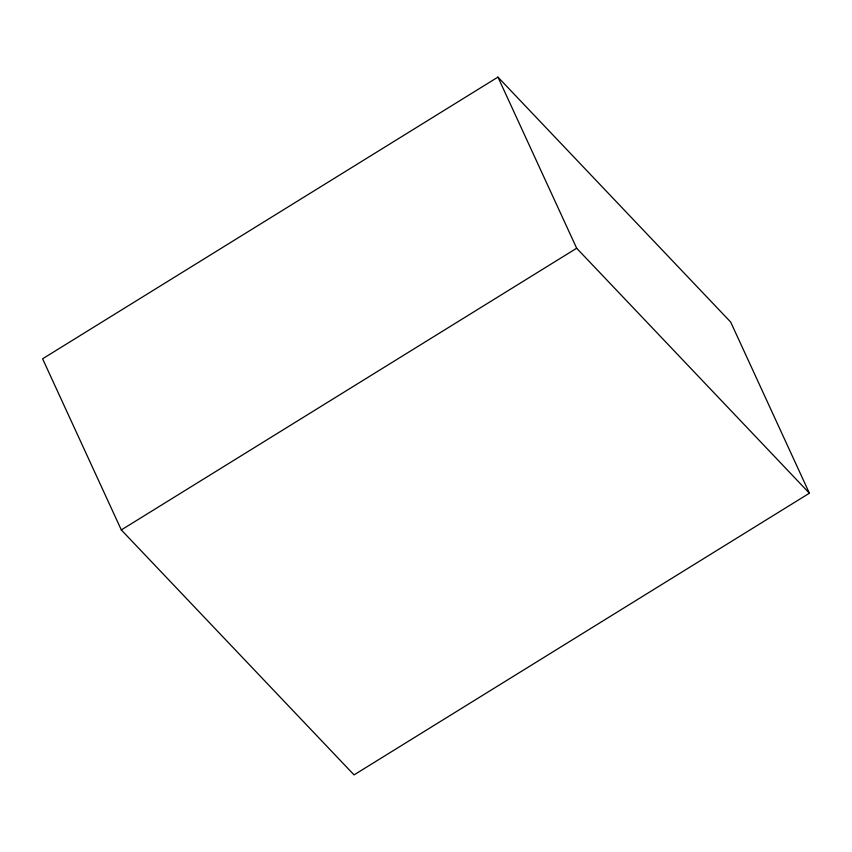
<?xml version="1.0" encoding="UTF-8"?>
<svg xmlns="http://www.w3.org/2000/svg" width="852" height="852" viewBox="0 0 852 852"><rect width="100%" height="100%" fill="white"/><g stroke="black" fill="none" stroke-linecap="round" stroke-linejoin="round"><path stroke-width="1.28" d="M497.951 77.106L42.6 358.798L121.314 529.933L354.049 774.894L809.4 493.202L730.686 322.067L497.951 77.106L576.666 248.241L809.4 493.202M121.314 529.933L576.666 248.241"/></g></svg>
